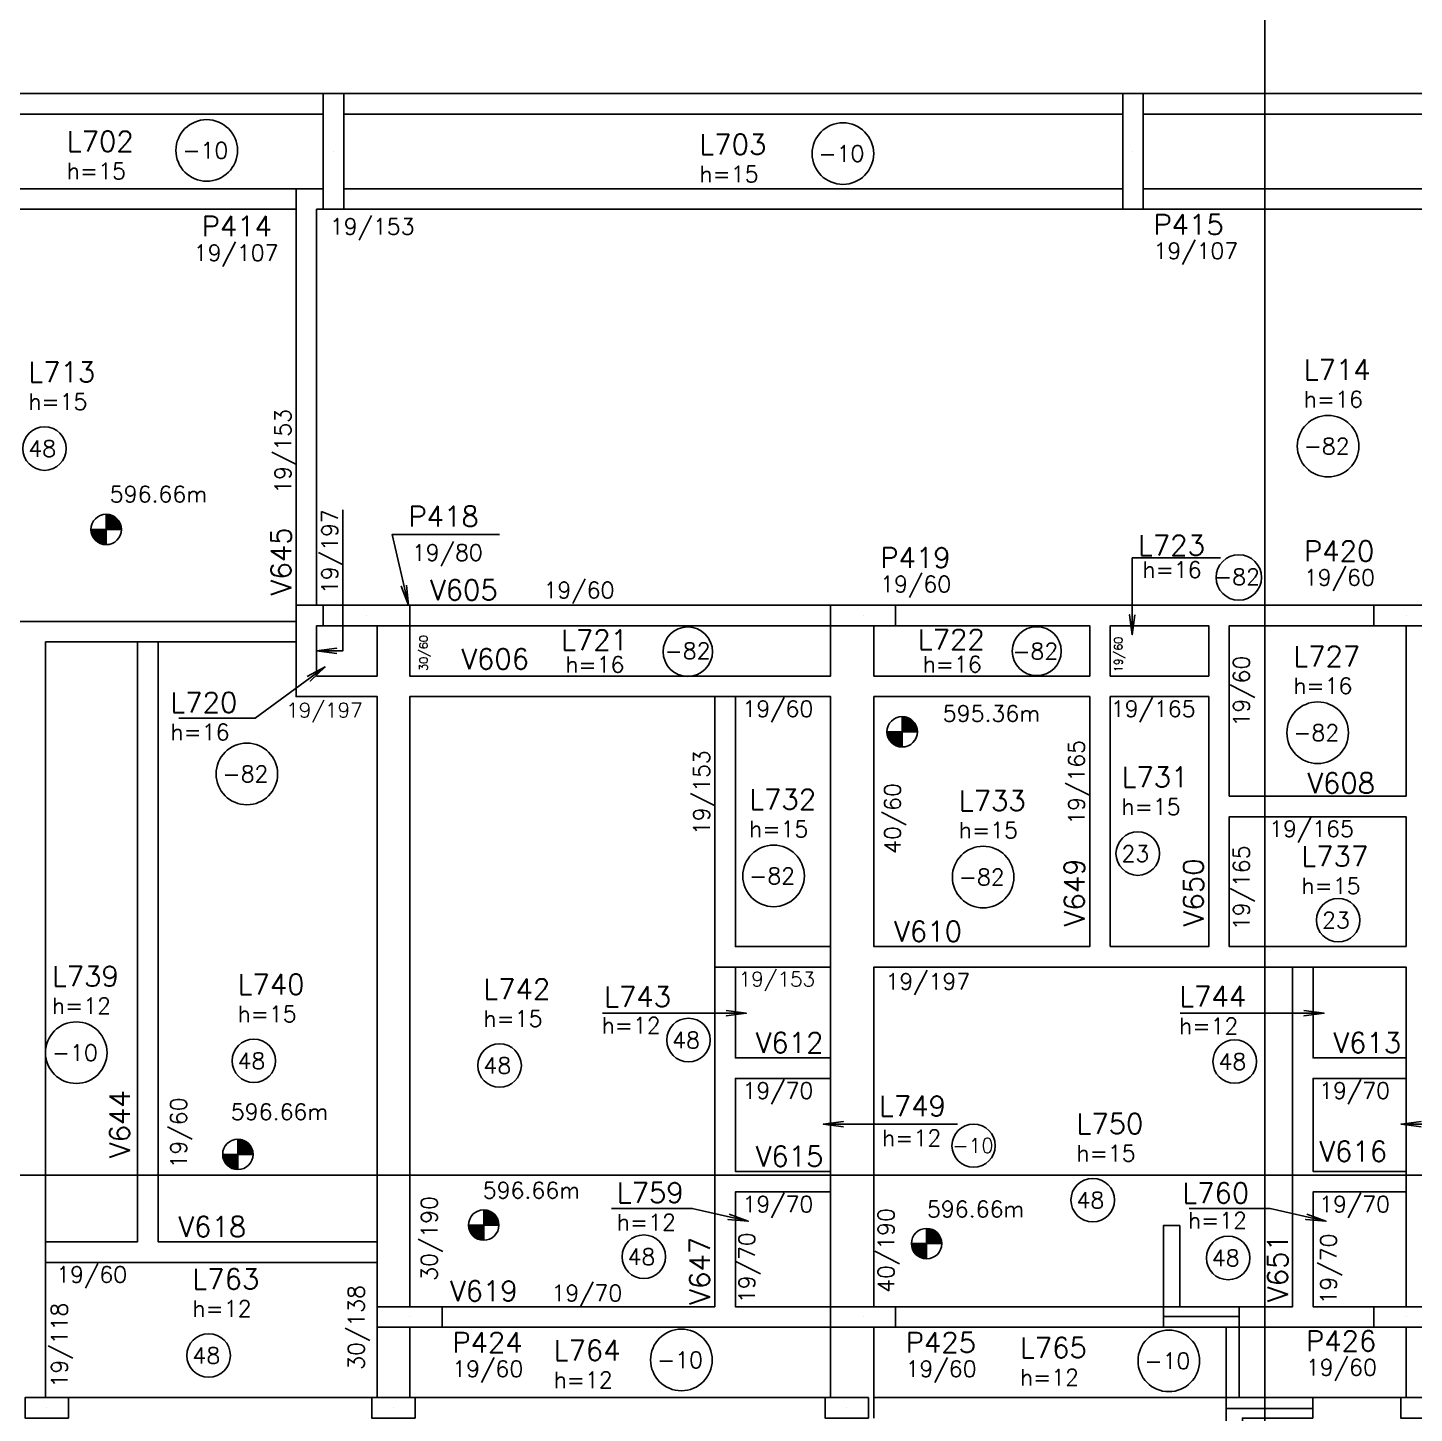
# Model space of a CAD drawing. Extents: x -9640 to 3028, y -691 to 5617.
# Drawn here: x -5343 to -4061, y 3107 to 4387 of the extents above; entities that cross this region are included whole.
import ezdxf

# ---------------------------------------------------------------- set-up
doc = ezdxf.new("R2010")
doc.units = 0
doc.header["$LTSCALE"] = 100
doc.header["$MEASUREMENT"] = 0
doc.linetypes.add('ESTILO_TQS_0001', pattern=[0.85, 0.7, -0.15])
doc.layers.get('0').update_dxf_attribs({"color": 245, "linetype": 'CONTINUOUS'})
for name, color, linetype in [('01', 7, 'CONTINUOUS'), ('10', 7, 'CONTINUOUS'), ('11', 7, 'CONTINUOUS'), ('12', 7, 'CONTINUOUS'), ('13', 7, 'CONTINUOUS'), ('18', 4, 'CONTINUOUS'), ('2', 5, 'CONTINUOUS'), ('201', 7, 'ESTILO_TQS_0001'), ('221', 102, 'CONTINUOUS'), ('240', 43, 'CONTINUOUS'), ('241', 4, 'CONTINUOUS'), ('242', 7, 'CONTINUOUS'), ('244', 6, 'CONTINUOUS'), ('246', 3, 'CONTINUOUS'), ('30', 7, 'CONTINUOUS'), ('4', 3, 'CONTINUOUS'), ('8', 7, 'CONTINUOUS'), ('9', 3, 'CONTINUOUS')]:
    doc.layers.add(name, color=color, linetype=linetype)
doc.styles.get("Standard").update_dxf_attribs({"font": 'ROMANS.SHX'})

msp = doc.modelspace()

# ---------------------------------------------------------------- linework, layer by layer
for p, q in [((-5270.125949, 3937.704648), (-5270.125949, 3909.579648)), ((-5270.125949, 3909.579648), (-5270.125949, 3937.704648)), ((-5270.125949, 3937.021382), (-5265.795683, 3937.021382)), ((-5270.125949, 3936.129426), (-5263.658928, 3936.129426)), ((-5270.125949, 3935.237471), (-5262.169659, 3935.237471)), ((-5270.125949, 3934.345503), (-5261.00499, 3934.345503)), ((-5284.188449, 3923.642148), (-5256.063449, 3923.642148)), ((-5270.126003, 3922.750246), (-5284.15405, 3922.750246)), ((-5270.126003, 3921.858291), (-5284.074884, 3921.858291)), ((-5270.125949, 3933.453614), (-5260.051733, 3933.453614)), ((-5270.125949, 3932.561659), (-5259.254097, 3932.561659)), ((-5270.125949, 3931.669691), (-5258.579844, 3931.669691)), ((-5270.125949, 3930.777735), (-5258.008319, 3930.777735)), ((-5270.125949, 3929.88578), (-5257.525521, 3929.88578)), ((-5270.125949, 3928.993825), (-5257.12158, 3928.993825)), ((-5270.125949, 3928.10187), (-5256.789362, 3928.10187)), ((-5270.125949, 3927.209968), (-5256.523555, 3927.209968)), ((-5270.125949, 3926.318013), (-5256.320405, 3926.318013)), ((-5270.125949, 3925.426058), (-5256.177067, 3925.426058)), ((-5270.125949, 3924.534103), (-5256.093467, 3924.534103)), ((-5270.126003, 3920.966336), (-5283.931601, 3920.966336)), ((-5270.126003, 3920.07438), (-5283.728396, 3920.07438)), ((-5270.126003, 3919.182479), (-5283.46259, 3919.182479)), ((-5270.126003, 3918.29047), (-5283.130371, 3918.29047)), ((-5270.126003, 3917.398568), (-5282.72643, 3917.398568)), ((-5270.126003, 3916.506613), (-5282.243633, 3916.506613)), ((-5270.126003, 3915.614658), (-5281.672108, 3915.614658)), ((-5270.126003, 3914.722703), (-5280.9978, 3914.722703)), ((-5270.126003, 3913.830801), (-5280.200219, 3913.830801)), ((-5270.126003, 3912.938779), (-5279.246962, 3912.938779)), ((-5270.126003, 3912.046878), (-5278.082293, 3912.046878)), ((-5270.126003, 3911.154922), (-5276.593023, 3911.154922)), ((-5270.126003, 3910.262967), (-5274.456214, 3910.262967)), ((-4534.420925, 3750.654337), (-4534.420925, 3722.529337)), ((-4534.420925, 3722.529337), (-4534.420925, 3750.654337)), ((-4534.420925, 3749.971071), (-4530.09066, 3749.971071)), ((-4534.420925, 3749.079116), (-4527.953905, 3749.079116)), ((-4534.420925, 3748.187161), (-4526.464635, 3748.187161)), ((-4534.420925, 3747.295192), (-4525.299966, 3747.295192)), ((-4534.420925, 3746.403304), (-4524.346709, 3746.403304)), ((-4534.420925, 3745.511349), (-4523.549074, 3745.511349)), ((-4534.420925, 3744.61938), (-4522.87482, 3744.61938)), ((-4534.420925, 3743.727425), (-4522.303295, 3743.727425)), ((-4534.420925, 3742.83547), (-4521.820497, 3742.83547)), ((-4548.483425, 3736.591837), (-4520.358425, 3736.591837)), ((-4534.420979, 3735.699936), (-4548.449026, 3735.699936)), ((-4534.420979, 3734.80798), (-4548.369861, 3734.80798)), ((-4534.420979, 3733.916025), (-4548.226577, 3733.916025)), ((-4534.420979, 3733.02407), (-4548.023373, 3733.02407)), ((-4534.420979, 3732.132168), (-4547.757566, 3732.132168)), ((-4534.420979, 3731.24016), (-4547.425347, 3731.24016)), ((-4534.420979, 3730.348258), (-4547.021407, 3730.348258)), ((-4534.420979, 3729.456303), (-4546.538609, 3729.456303)), ((-4534.420925, 3741.943515), (-4521.416557, 3741.943515)), ((-4534.420925, 3741.051559), (-4521.084338, 3741.051559)), ((-4534.420925, 3740.159658), (-4520.818531, 3740.159658)), ((-4534.420925, 3739.267703), (-4520.615381, 3739.267703)), ((-4534.420925, 3738.375748), (-4520.472044, 3738.375748)), ((-4534.420925, 3737.483792), (-4520.388443, 3737.483792)), ((-4534.420979, 3728.564348), (-4545.967084, 3728.564348)), ((-4534.420979, 3727.672392), (-4545.292777, 3727.672392)), ((-4534.420979, 3726.780491), (-4544.495195, 3726.780491)), ((-4534.420979, 3725.888469), (-4543.541938, 3725.888469)), ((-4534.420979, 3724.996567), (-4542.377269, 3724.996567)), ((-4534.420979, 3724.104612), (-4540.887999, 3724.104612)), ((-4534.420979, 3723.212657), (-4538.751191, 3723.212657)), ((-5148.409138, 3359.992781), (-5148.409138, 3331.867781)), ((-5148.409138, 3331.867781), (-5148.409138, 3359.992781)), ((-5148.409138, 3359.309515), (-5144.078872, 3359.309515)), ((-5148.409138, 3358.417559), (-5141.942117, 3358.417559)), ((-5162.471638, 3345.930281), (-5134.346638, 3345.930281)), ((-5148.409191, 3345.038379), (-5162.437239, 3345.038379)), ((-5148.409138, 3357.525604), (-5140.452848, 3357.525604)), ((-5148.409138, 3356.633636), (-5139.288179, 3356.633636)), ((-5148.409138, 3355.741747), (-5138.334922, 3355.741747)), ((-5148.409138, 3354.849792), (-5137.537286, 3354.849792)), ((-5148.409138, 3353.957824), (-5136.863033, 3353.957824)), ((-5148.409138, 3353.065868), (-5136.291508, 3353.065868)), ((-5148.409138, 3352.173913), (-5135.80871, 3352.173913)), ((-5148.409138, 3351.281958), (-5135.404769, 3351.281958)), ((-5148.409138, 3350.390003), (-5135.072551, 3350.390003)), ((-5148.409138, 3349.498101), (-5134.806744, 3349.498101)), ((-5148.409138, 3348.606146), (-5134.603593, 3348.606146)), ((-5148.409138, 3347.714191), (-5134.460256, 3347.714191)), ((-5148.409138, 3346.822236), (-5134.376656, 3346.822236)), ((-5148.409191, 3344.146424), (-5162.358073, 3344.146424)), ((-5148.409191, 3343.254469), (-5162.214789, 3343.254469)), ((-5148.409191, 3342.362513), (-5162.011585, 3342.362513)), ((-5148.409191, 3341.470612), (-5161.745778, 3341.470612)), ((-5148.409191, 3340.578603), (-5161.41356, 3340.578603)), ((-5148.409191, 3339.686701), (-5161.009619, 3339.686701)), ((-5148.409191, 3338.794746), (-5160.526822, 3338.794746)), ((-5148.409191, 3337.902791), (-5159.955297, 3337.902791)), ((-5148.409191, 3337.010836), (-5159.280989, 3337.010836)), ((-5148.409191, 3336.118934), (-5158.483408, 3336.118934)), ((-5148.409191, 3335.226912), (-5157.53015, 3335.226912)), ((-5148.409191, 3334.33501), (-5156.365482, 3334.33501)), ((-5148.409191, 3333.443055), (-5154.876212, 3333.443055)), ((-5148.409191, 3332.5511), (-5152.739403, 3332.5511)), ((-4921.233665, 3294.630881), (-4921.233665, 3266.505881)), ((-4921.233665, 3266.505881), (-4921.233665, 3294.630881)), ((-4921.233665, 3293.947615), (-4916.9034, 3293.947615)), ((-4921.233665, 3293.05566), (-4914.766645, 3293.05566)), ((-4921.233665, 3292.163704), (-4913.277375, 3292.163704)), ((-4921.233665, 3291.271736), (-4912.112706, 3291.271736)), ((-4921.233665, 3290.379848), (-4911.159449, 3290.379848)), ((-4921.233665, 3289.487892), (-4910.361814, 3289.487892)), ((-4921.233665, 3288.595924), (-4909.68756, 3288.595924)), ((-4921.233665, 3287.703969), (-4909.116035, 3287.703969)), ((-4921.233665, 3286.812013), (-4908.633237, 3286.812013)), ((-4921.233665, 3285.920058), (-4908.229297, 3285.920058)), ((-4921.233665, 3285.028103), (-4907.897078, 3285.028103)), ((-4921.233665, 3284.136202), (-4907.631271, 3284.136202)), ((-4921.233665, 3283.244246), (-4907.428121, 3283.244246)), ((-4921.233665, 3282.352291), (-4907.284783, 3282.352291)), ((-4921.233665, 3281.460336), (-4907.201183, 3281.460336)), ((-4935.296165, 3280.568381), (-4907.171165, 3280.568381)), ((-4921.233719, 3279.676479), (-4935.261766, 3279.676479)), ((-4921.233719, 3278.784524), (-4935.1826, 3278.784524)), ((-4921.233719, 3277.892569), (-4935.039317, 3277.892569)), ((-4921.233719, 3277.000614), (-4934.836113, 3277.000614)), ((-4921.233719, 3276.108712), (-4934.570306, 3276.108712)), ((-4921.233719, 3275.216703), (-4934.238087, 3275.216703)), ((-4921.233719, 3274.324802), (-4933.834147, 3274.324802)), ((-4921.233719, 3273.432846), (-4933.351349, 3273.432846)), ((-4921.233719, 3272.540891), (-4932.779824, 3272.540891)), ((-4921.233719, 3271.648936), (-4932.105517, 3271.648936)), ((-4921.233719, 3270.757035), (-4931.307935, 3270.757035)), ((-4921.233719, 3269.865012), (-4930.354678, 3269.865012)), ((-4921.233719, 3268.973111), (-4929.190009, 3268.973111)), ((-4921.233719, 3268.081156), (-4927.700739, 3268.081156)), ((-4511.852966, 3277.502158), (-4511.852966, 3249.377158)), ((-4511.852966, 3249.377158), (-4511.852966, 3277.502158)), ((-4511.852966, 3276.818892), (-4507.522701, 3276.818892)), ((-4511.852966, 3275.926936), (-4505.385946, 3275.926936)), ((-4511.852966, 3275.034981), (-4503.896676, 3275.034981)), ((-4511.852966, 3274.143013), (-4502.732007, 3274.143013)), ((-4511.852966, 3273.251124), (-4501.77875, 3273.251124)), ((-4511.852966, 3272.359169), (-4500.981115, 3272.359169)), ((-4511.852966, 3271.467201), (-4500.306861, 3271.467201)), ((-4511.852966, 3270.575245), (-4499.735336, 3270.575245)), ((-4511.852966, 3269.68329), (-4499.252538, 3269.68329)), ((-4511.852966, 3268.791335), (-4498.848597, 3268.791335)), ((-4921.233719, 3267.1892), (-4925.563931, 3267.1892)), ((-4525.915466, 3263.439658), (-4497.790466, 3263.439658)), ((-4511.85302, 3262.547756), (-4525.881067, 3262.547756)), ((-4511.85302, 3261.655801), (-4525.801901, 3261.655801)), ((-4511.85302, 3260.763846), (-4525.658618, 3260.763846)), ((-4511.85302, 3259.87189), (-4525.455414, 3259.87189)), ((-4511.85302, 3258.979989), (-4525.189607, 3258.979989)), ((-4511.85302, 3258.08798), (-4524.857388, 3258.08798)), ((-4511.85302, 3257.196078), (-4524.453448, 3257.196078)), ((-4511.85302, 3256.304123), (-4523.97065, 3256.304123)), ((-4511.85302, 3255.412168), (-4523.399125, 3255.412168)), ((-4511.852966, 3267.89938), (-4498.516379, 3267.89938)), ((-4511.852966, 3267.007478), (-4498.250572, 3267.007478)), ((-4511.852966, 3266.115523), (-4498.047422, 3266.115523)), ((-4511.852966, 3265.223568), (-4497.904084, 3265.223568)), ((-4511.852966, 3264.331613), (-4497.820484, 3264.331613)), ((-4511.85302, 3254.520213), (-4522.724817, 3254.520213)), ((-4511.85302, 3253.628311), (-4521.927236, 3253.628311)), ((-4511.85302, 3252.736289), (-4520.973979, 3252.736289)), ((-4511.85302, 3251.844387), (-4519.80931, 3251.844387)), ((-4511.85302, 3250.952432), (-4518.32004, 3250.952432)), ((-4511.85302, 3250.060477), (-4516.183232, 3250.060477))]:
    msp.add_line(p, q)
for centre in [(-5270.125949, 3923.642148), (-4534.420925, 3736.591837), (-5148.409138, 3345.930281), (-4921.233665, 3280.568381), (-4511.852966, 3263.439658)]:
    msp.add_circle(centre, 14.0625)
at = {"layer": '01'}
for points in [[(-5069.626, 4326.596), (-5515.126, 4326.596)], [(-4330.626, 4326.596), (-5050.626, 4326.596)], [(-3591.626, 4326.596), (-4311.626, 4326.596)], [(-5505.626, 4307.596), (-5069.626, 4307.596)], [(-5050.626, 4307.596), (-4330.626, 4307.596)], [(-4311.626, 4307.596), (-3591.626, 4307.596)], [(-5085.126, 4238.596), (-5505.626, 4238.596)], [(-5094.626, 4238.596), (-5094.626, 4219.596)], [(-5069.626, 4238.596), (-5085.126, 4238.596)], [(-4330.626, 4238.596), (-5050.626, 4238.596)], [(-3591.626, 4238.596), (-4311.626, 4238.596)], [(-5505.626, 4219.596), (-5094.626, 4219.596)], [(-5094.626, 4219.596), (-5094.626, 3844.096)], [(-5094.626, 3853.596), (-5075.626, 3853.596)], [(-5069.626, 3853.596), (-5075.626, 3853.596)], [(-4600.626021, 3853.596), (-4989.626, 3853.596)], [(-4351.626021, 3853.596), (-4540.626021, 3853.596)], [(-4241.626021, 3853.596), (-4351.626021, 3853.596)], [(-4098.626021, 3853.596), (-4241.626021, 3853.596)], [(-5335.626, 3838.596), (-5505.626, 3838.596)], [(-5231.626, 3838.596), (-5335.626, 3838.596)], [(-5094.626, 3838.596), (-5231.626, 3838.596)], [(-5094.626, 3844.096), (-5094.626, 3838.596)], [(-5094.626, 3819.596), (-5094.626, 3838.596)], [(-5075.626, 3829.096), (-5075.626, 3834.596)], [(-5075.626, 3834.596), (-5069.626, 3834.596)], [(-5019.626021, 3834.596), (-5019.626021, 3788.096)], [(-4989.626021, 3788.096), (-4989.626021, 3834.596)], [(-4989.626, 3834.596), (-4600.626021, 3834.596)], [(-4600.626021, 3834.596), (-4600.626021, 3788.096)], [(-4560.626021, 3788.096), (-4560.626021, 3834.596)], [(-4540.626021, 3834.596), (-4361.126021, 3834.596)], [(-4361.126021, 3834.596), (-4361.126021, 3788.096)], [(-4342.126021, 3834.596), (-4251.126021, 3834.596)], [(-4342.126021, 3788.096), (-4342.126021, 3834.596)], [(-4251.126021, 3834.596), (-4251.126021, 3788.096)], [(-4232.126021, 3778.596), (-4232.126021, 3834.596)], [(-4232.126021, 3834.596), (-4098.626021, 3834.596)], [(-4068.626021, 3834.596), (-4068.626021, 3677.096)], [(-5326.126, 3819.596), (-5241.126, 3819.596)], [(-5326.126, 3265.096), (-5326.126, 3819.596)], [(-5222.126, 3819.596), (-5241.126, 3819.596)], [(-5222.126, 3819.596), (-5094.626, 3819.596)], [(-5222.126, 3265.096), (-5222.126, 3819.596)], [(-5094.626, 3819.596), (-5094.626, 3769.096)], [(-5075.626, 3788.096), (-5075.626, 3829.096)], [(-5019.626021, 3788.096), (-5075.626, 3788.096)], [(-4698.126021, 3788.096), (-4989.626021, 3788.096)], [(-4600.626021, 3788.096), (-4698.126021, 3788.096)], [(-4361.126021, 3788.096), (-4560.626021, 3788.096)], [(-4251.126021, 3788.096), (-4342.126021, 3788.096)], [(-5094.626, 3769.096), (-5019.626021, 3769.096)], [(-5019.626021, 3769.096), (-5019.626021, 3265.096)], [(-4989.626021, 3255.596), (-4989.626021, 3769.096)], [(-4989.626021, 3769.096), (-4707.626021, 3769.096)], [(-4707.626021, 3769.096), (-4707.626021, 3528.596)], [(-4688.626021, 3769.096), (-4707.626021, 3769.096)], [(-4688.626021, 3769.096), (-4600.626021, 3769.096)], [(-4688.626021, 3538.096), (-4688.626021, 3769.096)], [(-4600.626021, 3769.096), (-4600.626021, 3538.096)], [(-4560.626021, 3538.096), (-4560.626021, 3769.096)], [(-4560.626021, 3769.096), (-4361.126021, 3769.096)], [(-4361.126021, 3769.096), (-4361.126021, 3538.096)], [(-4342.126021, 3769.096), (-4251.126021, 3769.096)], [(-4342.126021, 3538.096), (-4342.126021, 3769.096)], [(-4251.126021, 3769.096), (-4251.126021, 3667.596)], [(-4232.126021, 3677.096), (-4232.126021, 3778.596)], [(-4251.126021, 3667.596), (-4251.126021, 3538.096)], [(-4068.626021, 3677.096), (-4232.126021, 3677.096)], [(-4232.126021, 3538.096), (-4232.126021, 3658.096)], [(-4232.126021, 3658.096), (-4068.626021, 3658.096)], [(-4068.626021, 3658.096), (-4068.626021, 3538.096)], [(-4600.626021, 3538.096), (-4688.626021, 3538.096)], [(-4600.626021, 3519.096), (-4600.626021, 3538.096)], [(-4361.126021, 3538.096), (-4560.626021, 3538.096)], [(-4251.126021, 3538.096), (-4342.126021, 3538.096)], [(-4164.126021, 3538.096), (-4232.126021, 3538.096)], [(-4068.626021, 3538.096), (-4164.126021, 3538.096)], [(-4707.626021, 3528.596), (-4707.626021, 3425.656104)], [(-4707.626021, 3519.096), (-4688.626021, 3519.096)], [(-4688.626021, 3519.096), (-4600.626021, 3519.096)], [(-4688.626021, 3435.156104), (-4688.626021, 3519.096)], [(-4600.626021, 3519.096), (-4600.626021, 3435.156104)], [(-4560.626021, 3425.656104), (-4560.626021, 3519.096)], [(-4560.626021, 3519.096), (-4351.626021, 3519.096)], [(-4351.626021, 3519.096), (-4241.626021, 3519.096)], [(-4241.626021, 3519.096), (-4173.626021, 3519.096)], [(-4173.626021, 3519.096), (-4173.626021, 3425.656104)], [(-4154.626021, 3519.096), (-4173.626021, 3519.096)], [(-4154.626021, 3519.096), (-4068.626021, 3519.096)], [(-4154.626021, 3435.156104), (-4154.626021, 3519.096)], [(-4068.626021, 3519.096), (-4068.626021, 3435.156104)], [(-4600.626021, 3435.156104), (-4688.626021, 3435.156104)], [(-4600.626021, 3416.156104), (-4600.626021, 3435.156104)], [(-4068.626021, 3435.156104), (-4154.626021, 3435.156104)], [(-4068.626021, 3416.156104), (-4068.626021, 3435.156104)], [(-4707.626021, 3425.656104), (-4707.626021, 3320.656104)], [(-4560.626021, 3320.656104), (-4560.626021, 3425.656104)], [(-4173.626021, 3425.656104), (-4173.626021, 3320.656104)], [(-4600.626021, 3416.156104), (-4600.626021, 3330.156104)], [(-4068.626021, 3416.156104), (-4068.626021, 3330.156104)], [(-4707.626021, 3320.656104), (-4707.626021, 3205.096)], [(-4600.626021, 3311.156104), (-4600.626021, 3330.156104)], [(-4560.626021, 3205.096), (-4560.626021, 3320.656104)], [(-4173.626021, 3320.656104), (-4173.626021, 3205.096)], [(-4068.626021, 3311.156104), (-4068.626021, 3330.156104)], [(-4688.626021, 3205.096), (-4688.626021, 3311.156104)], [(-4688.626021, 3311.156104), (-4600.626021, 3311.156104)], [(-4600.626021, 3311.156104), (-4600.626021, 3205.096)], [(-4154.626021, 3205.096), (-4154.626021, 3311.156104)], [(-4154.626021, 3311.156104), (-4068.626021, 3311.156104)], [(-4068.626021, 3311.156104), (-4068.626021, 3205.096)], [(-5326.126, 3246.096), (-5326.126, 3265.096)], [(-5019.626021, 3265.096), (-5222.126, 3265.096)], [(-5019.626021, 3246.096), (-5019.626021, 3265.096)], [(-4989.626021, 3205.096), (-4989.626021, 3255.596)], [(-5326.126, 3246.096), (-5231.626, 3246.096)], [(-5326.126, 3121.096), (-5326.126, 3246.096)], [(-5231.626, 3246.096), (-5019.626021, 3246.096)], [(-5019.626021, 3246.096), (-5019.626021, 3205.096)], [(-4707.626021, 3205.096), (-4959.626021, 3205.096)], [(-4600.626021, 3205.096), (-4688.626021, 3205.096)], [(-4173.626021, 3205.096), (-4540.626021, 3205.096)], [(-4098.626021, 3205.096), (-4154.626021, 3205.096)], [(-5019.626021, 3186.096), (-5019.626021, 3121.096)], [(-4989.626021, 3121.096), (-4989.626021, 3186.096)], [(-4600.626021, 3186.096), (-4600.626021, 3121.096)], [(-4560.626021, 3121.096), (-4560.626021, 3186.096)], [(-4068.626021, 3186.096), (-4068.626021, 3121.096)], [(-5024.626021, 3121.096), (-5305.126, 3121.096)], [(-4605.626021, 3121.096), (-4984.626021, 3121.096)], [(-4560.626021, 3121.096), (-4560.626021, 3102.096)], [(-4073.626021, 3121.096), (-4560.626021, 3121.096)]]:
    msp.add_lwpolyline(points, dxfattribs=at)
at = {"layer": '13'}
for centre, radius in [((-5177.234467, 4274.024076), 28.460499), ((-4589.240198, 4271.098821), 28.460499), ((-4140.760095, 4000.633381), 28.460499), ((-5327.133883, 3998.400272), 20.124612), ((-4223.337367, 3879.275133), 21.009544), ((-4732.574187, 3810.652549), 22.853339), ((-4410.086724, 3811.103746), 22.617652), ((-4150.423156, 3735.735127), 28.460499), ((-5140.125357, 3697.621618), 28.460499), ((-4316.703789, 3624.005918), 20.124612), ((-4653.325578, 3603.366366), 28.460499), ((-4459.58695, 3602.298599), 28.460499), ((-4131.426142, 3562.397639), 20.124612), ((-5297.832705, 3439.941542), 28.460499), ((-4731.957441, 3451.633664), 20.124612), ((-5133.696737, 3432.400618), 20.124612), ((-4906.532165, 3428.08247), 20.124612), ((-4227.084095, 3431.737162), 20.124612), ((-4468.415509, 3353.98317), 20), ((-4358.321683, 3303.642376), 20.124612), ((-4773.231036, 3251.332009), 20.124612), ((-4233.158304, 3250.182278), 20.124612), ((-5175.46027, 3160.011692), 20.124612), ((-4738.504206, 3155.905633), 28.460499), ((-4287.976865, 3155.061153), 28.460499)]:
    msp.add_circle(centre, radius, dxfattribs=at)
at = {"layer": '18'}
for p, q in [((-4199.123325, 5249.096126), (-4199.123325, -203.896211)), ((-164.156192, 3326.596), (-9253.123768, 3326.596)), ((-4292.949884, 3280.096), (-4292.949884, 3186.096)), ((-4277.949884, 3205.096), (-4277.949884, 3280.096)), ((-4222.949884, 3205.096), (-4277.949884, 3205.096)), ((-4222.949884, 3121.096), (-4222.949884, 3205.096)), ((-4292.949884, 3196.096), (-4292.949884, 3186.096)), ((-4222.949884, 3121.096), (-4222.949884, 3196.096)), ((-4292.949884, 3186.096), (-4234.949884, 3186.096)), ((-4292.949884, 3186.096), (-4234.949884, 3186.096)), ((-4234.949884, 3186.096), (-4234.949884, 3102.096)), ((-4234.949884, 3186.096), (-4234.949884, 3111.096)), ((-4154.949884, 3121.096), (-4222.949884, 3121.096)), ((-4154.949884, 3121.096), (-4222.949884, 3121.096)), ((-4154.949884, 3102.096), (-4154.949884, 3121.096)), ((-4154.949884, 3111.096), (-4154.949884, 3121.096))]:
    msp.add_line(p, q, dxfattribs=at)
at = {"layer": '2'}
for points in [[(-5305.126, 3102.096), (-5305.126, 3121.096), (-5345.126, 3121.096), (-5345.126, 3102.096), (-5305.126, 3102.096)], [(-4984.626021, 3102.096), (-4984.626021, 3121.096), (-5024.626021, 3121.096), (-5024.626021, 3102.096), (-4984.626021, 3102.096)], [(-4565.626021, 3102.096), (-4565.626021, 3121.096), (-4605.626021, 3121.096), (-4605.626021, 3102.096), (-4565.626021, 3102.096)], [(-4033.626021, 3102.096), (-4033.626021, 3121.096), (-4073.626021, 3121.096), (-4073.626021, 3102.096), (-4033.626021, 3102.096)]]:
    msp.add_lwpolyline(points, dxfattribs=at)
at = {"layer": '201', "linetype": 'ESTILO_TQS_0001'}
for points in [[(-5075.626, 3853.596), (-5075.626, 4219.596)], [(-5075.626, 4219.596), (-5069.626, 4219.596)], [(-5050.626, 4219.596), (-4330.626, 4219.596)], [(-4311.626, 4219.596), (-3591.626, 4219.596)], [(-5241.126, 3819.596), (-5241.126, 3265.096)], [(-4688.626021, 3330.156104), (-4688.626021, 3416.156104)], [(-4688.626021, 3416.156104), (-4600.626021, 3416.156104)], [(-4154.626021, 3330.156104), (-4154.626021, 3416.156104)], [(-4154.626021, 3416.156104), (-4068.626021, 3416.156104)], [(-4600.626021, 3330.156104), (-4688.626021, 3330.156104)], [(-4068.626021, 3330.156104), (-4154.626021, 3330.156104)], [(-5241.126, 3265.096), (-5326.126, 3265.096)], [(-4959.626021, 3186.096), (-4698.126021, 3186.096)], [(-4698.126021, 3186.096), (-4600.626021, 3186.096)], [(-4540.626021, 3186.096), (-4164.126021, 3186.096)], [(-4164.126021, 3186.096), (-4098.626021, 3186.096)]]:
    msp.add_lwpolyline(points, dxfattribs=at)
at = {"layer": '221', "color": 11, "linetype": 'Continuous'}
for points in [[(-5051.469345, 3941.664514), (-5051.469345, 3811.321043), (-5075.626, 3811.321043), (-5057.036409, 3813.768409), (-5075.626, 3811.321043), (-5057.036409, 3808.873677)], [(-4240.123966, 3897.370121), (-4321.805329, 3897.370121), (-4321.805329, 3826.2453), (-4324.252695, 3844.834891), (-4321.805329, 3826.2453), (-4319.357963, 3844.834891)], [(-5203.154352, 3749.18264), (-5132.543848, 3749.18264), (-5067.829145, 3796.590837), (-5081.379019, 3783.630767), (-5067.829145, 3796.590837), (-5084.271631, 3787.579336)], [(-4811.434764, 3476.400859), (-4678.490012, 3476.400859), (-4697.079603, 3473.953493), (-4678.490012, 3476.400859), (-4697.079603, 3478.848225)], [(-4277.434764, 3476.400859), (-4144.490012, 3476.400859), (-4163.079603, 3473.953493), (-4144.490012, 3476.400859), (-4163.079603, 3478.848225)], [(-4483.261497, 3373.974478), (-4607.368067, 3373.974478), (-4588.778476, 3376.421844), (-4607.368067, 3373.974478), (-4588.778476, 3371.527112)], [(-3949.261497, 3373.974478), (-4073.368067, 3373.974478), (-4054.778476, 3376.421844), (-4073.368067, 3373.974478), (-4054.778476, 3371.527112)], [(-4803.215605, 3295.941477), (-4728.457717, 3295.941477), (-4676.780817, 3284.094599), (-4695.447237, 3285.863004), (-4676.780817, 3284.094599), (-4694.353498, 3290.633972)], [(-4269.215605, 3295.941477), (-4194.457717, 3295.941477), (-4142.780817, 3284.094599), (-4161.447237, 3285.863004), (-4142.780817, 3284.094599), (-4160.353498, 3290.633972)]]:
    msp.add_lwpolyline(points, dxfattribs=at)
at = {"layer": '221'}
msp.add_lwpolyline([(-4906.714522, 3918.859961), (-5005.836733, 3918.859961), (-4990.836733, 3853.596), (-4997.385902, 3871.165032), (-4990.836733, 3853.596), (-4992.615544, 3872.261431)], dxfattribs=at)
at = {"layer": '240'}
for points in [[(-5075.626, 4219.596), (-5075.626, 3853.596), (-5069.626, 3853.596), (-4989.626, 3853.596), (-4600.626021, 3853.596), (-4540.626021, 3853.596), (-4351.626021, 3853.596), (-4241.626021, 3853.596), (-4098.626021, 3853.596), (-4038.626021, 3853.596)], [(-3591.626, 4219.596), (-4311.626, 4219.596), (-4330.626, 4219.596), (-5050.626, 4219.596), (-5069.626, 4219.596), (-5075.626, 4219.596)], [(-5019.626021, 3788.096), (-5019.626021, 3834.596), (-5069.626, 3834.596), (-5075.626, 3834.596), (-5075.626, 3829.096), (-5075.626, 3788.096), (-5019.626021, 3788.096)], [(-4989.626021, 3834.596), (-4989.626021, 3788.096), (-4698.126021, 3788.096), (-4600.626021, 3788.096), (-4600.626021, 3834.596), (-4989.626021, 3834.596)], [(-4560.626021, 3834.596), (-4560.626021, 3788.096), (-4361.126021, 3788.096), (-4361.126021, 3834.596), (-4540.626021, 3834.596), (-4560.626021, 3834.596)], [(-4251.126021, 3788.096), (-4251.126021, 3834.596), (-4342.126021, 3834.596), (-4342.126021, 3788.096), (-4251.126021, 3788.096)], [(-4068.626021, 3677.096), (-4068.626021, 3834.596), (-4098.626021, 3834.596), (-4232.126021, 3834.596), (-4232.126021, 3778.596), (-4232.126021, 3677.096), (-4068.626021, 3677.096)], [(-4600.626021, 3538.096), (-4600.626021, 3769.096), (-4688.626021, 3769.096), (-4688.626021, 3538.096), (-4600.626021, 3538.096)], [(-4560.626021, 3769.096), (-4560.626021, 3538.096), (-4361.126021, 3538.096), (-4361.126021, 3769.096), (-4560.626021, 3769.096)]]:
    msp.add_lwpolyline(points, dxfattribs=at)
at = {"layer": '241'}
for points in [[(-4342.126021, 3538.096), (-4251.126021, 3538.096), (-4251.126021, 3667.596), (-4251.126021, 3769.096), (-4342.126021, 3769.096), (-4342.126021, 3538.096)], [(-4068.626021, 3538.096), (-4068.626021, 3658.096), (-4232.126021, 3658.096), (-4232.126021, 3538.096), (-4164.126021, 3538.096), (-4068.626021, 3538.096)]]:
    msp.add_lwpolyline(points, dxfattribs=at)
at = {"layer": '242'}
for p, q in [((-5060.126, 4273.096), (-5060.126, 4273.096)), ((-4321.126, 4273.096), (-4321.126, 4273.096)), ((-5029.626, 3844.096), (-5029.626, 3844.096)), ((-4570.626021, 3844.096), (-4570.626021, 3844.096)), ((-4068.626021, 3844.096), (-4068.626021, 3844.096)), ((-4989.626021, 3195.596), (-4989.626021, 3195.596)), ((-4570.626021, 3195.596), (-4570.626021, 3195.596)), ((-4068.626021, 3195.596), (-4068.626021, 3195.596)), ((-5325.126, 3111.596), (-5325.126, 3111.596)), ((-5004.626021, 3111.596), (-5004.626021, 3111.596)), ((-4585.626021, 3111.596), (-4585.626021, 3111.596))]:
    msp.add_line(p, q, dxfattribs=at)
at = {"layer": '244'}
for points in [[(-5505.626, 3838.596), (-5335.626, 3838.596), (-5231.626, 3838.596), (-5094.626, 3838.596), (-5094.626, 3844.096), (-5094.626, 3853.596), (-5094.626, 4219.596), (-5505.626, 4219.596), (-5505.626, 3838.596)], [(-5019.626021, 3265.096), (-5019.626021, 3769.096), (-5094.626, 3769.096), (-5094.626, 3819.596), (-5222.126, 3819.596), (-5222.126, 3265.096), (-5019.626021, 3265.096)], [(-4989.626021, 3255.596), (-4989.626021, 3205.096), (-4959.626021, 3205.096), (-4707.626021, 3205.096), (-4707.626021, 3320.656104), (-4707.626021, 3425.656104), (-4707.626021, 3519.096), (-4707.626021, 3528.596), (-4707.626021, 3769.096), (-4989.626021, 3769.096), (-4989.626021, 3255.596)], [(-4600.626021, 3435.156104), (-4600.626021, 3519.096), (-4688.626021, 3519.096), (-4688.626021, 3435.156104), (-4600.626021, 3435.156104)], [(-4560.626021, 3320.656104), (-4560.626021, 3205.096), (-4540.626021, 3205.096), (-4173.626021, 3205.096), (-4173.626021, 3320.656104), (-4173.626021, 3425.656104), (-4173.626021, 3519.096), (-4241.626021, 3519.096), (-4351.626021, 3519.096), (-4560.626021, 3519.096), (-4560.626021, 3425.656104), (-4560.626021, 3320.656104)], [(-4068.626021, 3435.156104), (-4068.626021, 3519.096), (-4154.626021, 3519.096), (-4154.626021, 3435.156104), (-4068.626021, 3435.156104)], [(-4600.626021, 3205.096), (-4600.626021, 3311.156104), (-4688.626021, 3311.156104), (-4688.626021, 3205.096), (-4600.626021, 3205.096)], [(-4068.626021, 3205.096), (-4068.626021, 3311.156104), (-4154.626021, 3311.156104), (-4154.626021, 3205.096), (-4098.626021, 3205.096), (-4068.626021, 3205.096)], [(-5019.626021, 3121.096), (-5019.626021, 3186.096), (-5019.626021, 3205.096), (-5019.626021, 3246.096), (-5231.626, 3246.096), (-5326.126, 3246.096), (-5326.126, 3121.096), (-5305.126, 3121.096), (-5024.626021, 3121.096), (-5019.626021, 3121.096)]]:
    msp.add_lwpolyline(points, dxfattribs=at)
at = {"layer": '246'}
for points in [[(-5505.626, 4307.596), (-5505.626, 4238.596), (-5094.626, 4238.596), (-5085.126, 4238.596), (-5069.626, 4238.596), (-5069.626, 4307.596), (-5505.626, 4307.596)], [(-4330.626, 4307.596), (-5050.626, 4307.596), (-5050.626, 4238.596), (-4330.626, 4238.596), (-4330.626, 4307.596)], [(-3591.626, 4307.596), (-4311.626, 4307.596), (-4311.626, 4238.596), (-3591.626, 4238.596), (-3591.626, 4307.596)], [(-5241.126, 3819.596), (-5326.126, 3819.596), (-5326.126, 3265.096), (-5241.126, 3265.096), (-5241.126, 3819.596)], [(-4600.626021, 3330.156104), (-4600.626021, 3416.156104), (-4688.626021, 3416.156104), (-4688.626021, 3330.156104), (-4600.626021, 3330.156104)], [(-4068.626021, 3330.156104), (-4068.626021, 3416.156104), (-4154.626021, 3416.156104), (-4154.626021, 3330.156104), (-4068.626021, 3330.156104)], [(-4989.626021, 3186.096), (-4989.626021, 3121.096), (-4984.626021, 3121.096), (-4605.626021, 3121.096), (-4600.626021, 3121.096), (-4600.626021, 3186.096), (-4698.126021, 3186.096), (-4959.626021, 3186.096), (-4989.626021, 3186.096)], [(-4560.626021, 3186.096), (-4560.626021, 3121.096), (-4073.626021, 3121.096), (-4068.626021, 3121.096), (-4068.626021, 3186.096), (-4098.626021, 3186.096), (-4164.126021, 3186.096), (-4540.626021, 3186.096), (-4560.626021, 3186.096)]]:
    msp.add_lwpolyline(points, dxfattribs=at)
at = {"layer": '30'}
for points in [[(-4292.949884, 3186.096), (-4234.949884, 3186.096), (-4234.949884, 3111.096), (-4154.949884, 3111.096), (-4154.949884, 3121.096), (-4222.949884, 3121.096), (-4222.949884, 3205.096), (-4277.949884, 3205.096), (-4277.949884, 3280.096), (-4292.949884, 3280.096), (-4292.949884, 3186.096)], [(-4292.949884, 3186.096), (-4234.949884, 3186.096), (-4234.949884, 3102.096), (-4234.949884, 3027.096), (-4219.949884, 3027.096), (-4219.949884, 3102.096), (-4154.949884, 3102.096), (-4154.949884, 3121.096), (-4222.949884, 3121.096), (-4222.949884, 3196.096), (-4292.949884, 3196.096), (-4292.949884, 3186.096)]]:
    msp.add_lwpolyline(points, dxfattribs=at)
at = {"layer": '4'}
for points in [[(-5069.626, 4219.596), (-5050.626, 4219.596), (-5050.626, 4326.596), (-5069.626, 4326.596), (-5069.626, 4219.596)], [(-4330.626, 4219.596), (-4311.626, 4219.596), (-4311.626, 4326.596), (-4330.626, 4326.596), (-4330.626, 4219.596)], [(-4989.626, 3834.596), (-4989.626, 3853.596), (-5069.626, 3853.596), (-5069.626, 3834.596), (-4989.626, 3834.596)], [(-4540.626021, 3834.596), (-4540.626021, 3853.596), (-4600.626021, 3853.596), (-4600.626021, 3834.596), (-4540.626021, 3834.596)], [(-4038.626021, 3834.596), (-4038.626021, 3853.596), (-4098.626021, 3853.596), (-4098.626021, 3834.596), (-4038.626021, 3834.596)], [(-4959.626021, 3186.096), (-4959.626021, 3205.096), (-5019.626021, 3205.096), (-5019.626021, 3186.096), (-4959.626021, 3186.096)], [(-4540.626021, 3186.096), (-4540.626021, 3205.096), (-4600.626021, 3205.096), (-4600.626021, 3186.096), (-4540.626021, 3186.096)], [(-4038.626021, 3186.096), (-4038.626021, 3205.096), (-4098.626021, 3205.096), (-4098.626021, 3186.096), (-4038.626021, 3186.096)]]:
    msp.add_lwpolyline(points, dxfattribs=at)

# ---------------------------------------------------------------- texts
for s, p in [('596.66m', (-5266.823651, 3948.800701)), ('595.36m', (-4496.920927, 3745.966836)), ('596.66m', (-5154.911775, 3377.784887)), ('596.66m', (-4922.140315, 3305.200816)), ('596.66m', (-4511.509343, 3287.835319))]:
    msp.add_text(s, height=15).set_placement(p)
at = {"layer": '10', "linetype": 'Continuous'}
for s, p in [('L702', (-5306.562561, 4273.007178)), ('L703', (-4721.847189, 4270.171008)), ('L713', (-5342.133883, 4059.750272)), ('L714', (-4163.260095, 4061.983381)), ('L723', (-4316.474622, 3899.582343)), ('L721', (-4849.694229, 3812.02913)), ('L722', (-4520.006224, 3812.546204)), ('L727', (-4172.923156, 3797.085127)), ('L720', (-5210.800428, 3754.301241)), ('L731', (-4331.703789, 3685.355918)), ('L732', (-4675.825578, 3664.716366)), ('L733', (-4482.08695, 3663.648599)), ('L737', (-4165.462155, 3612.212773)), ('L739', (-5320.332705, 3501.291542)), ('L740', (-5148.696737, 3493.750618)), ('L742', (-4921.532165, 3489.43247)), ('L743', (-4809.926785, 3482.409883)), ('L744', (-4278.39694, 3482.588988)), ('L749', (-4555.823838, 3381.356455)), ('L750', (-4373.321683, 3364.992376)), ('L759', (-4798.221264, 3301.183009)), ('L760', (-4275.525237, 3300.855446)), ('L763', (-5190.46027, 3221.361692)), ('L764', (-4856.567667, 3155.459754)), ('L765', (-4425.608524, 3157.831323))]:
    msp.add_text(s, height=18.75, dxfattribs=at).set_placement(p)
at = {"layer": '11', "linetype": 'Continuous'}
for s, height, rotation, p in [('19/153', 15, 360, (-5063.465089, 4196.163813)), ('19/153', 15, 90, (-5099.3135, 3956.596)), ('19/197', 15, 90, (-5056.049776, 3863.882304)), ('19/60', 15, 360, (-4865.940164, 3860.068125)), ('30/60', 7.5, 90, (-4973.047139, 3793.024203)), ('19/60', 7.5, 90, (-4330.942036, 3791.609687)), ('19/60', 15, 90, (-4213.376021, 3741.394276)), ('19/60', 15, 360, (-4682.126021, 3750.346)), ('19/153', 15, 90, (-4712.313521, 3641.096)), ('19/165', 15, 90, (-4365.813521, 3650.596)), ('40/60', 15, 90, (-4535.843188, 3623.6214)), ('19/165', 15, 90, (-4213.376021, 3553.096)), ('19/197', 15, 360, (-4549.987434, 3498.27263)), ('19/70', 15, 360, (-4682.126021, 3397.406104)), ('19/60', 15, 90, (-5195.67763, 3332.962848)), ('19/70', 15, 360, (-4682.126021, 3292.406104)), ('30/190', 15, 90, (-4964.040423, 3229.062033)), ('40/190', 15, 90, (-4541.876021, 3217.876052)), ('19/70', 15, 90, (-4670.474125, 3208.364921)), ('19/70', 15, 90, (-4132.885502, 3207.168713)), ('30/138', 15, 90, (-5031.551019, 3146.767754)), ('19/70', 15, 360, (-4858.68505, 3210.265126)), ('19/118', 15, 90, (-5305.927958, 3130.39043))]:
    msp.add_text(s, height=height, rotation=rotation, dxfattribs=at).set_placement(p)
for s, height, p in [('19/165', 15, (-4341.626021, 3750.346)), ('19/197', 13.5, (-5103.753761, 3749.802328)), ('19/165', 15, (-4195.376021, 3639.346)), ('19/153', 13.5, (-4685.533509, 3501.222967)), ('19/70', 15, (-4149.126021, 3397.406104)), ('19/70', 15, (-4149.126021, 3292.406104)), ('19/60', 15, (-5316.376, 3227.346))]:
    msp.add_text(s, height=height, dxfattribs=at).set_placement(p)
at = {"layer": '12', "linetype": 'Continuous'}
for s, p in [('19/107', (-4302.251, 4173.6585)), ('19/107', (-5189.286101, 4171.806041)), ('19/80', (-4987.652428, 3894.705083)), ('19/60', (-4554.755257, 3865.656461)), ('19/60', (-4163.101792, 3871.746527)), ('19/60', (-4950.251021, 3140.1585)), ('19/60', (-4531.251021, 3140.1585)), ('19/60', (-4161.27947, 3141.548283))]:
    msp.add_text(s, height=15, dxfattribs=at).set_placement(p)
at = {"layer": '13', "linetype": 'Continuous'}
for s, height, p in [('-10', 15, (-5199.734467, 4266.524076)), ('-10', 15, (-4611.740198, 4263.598821)), ('h=15', 15, (-5306.562561, 4247.507178)), ('h=15', 15, (-4721.847189, 4244.671008)), ('h=16', 15, (-4163.260095, 4036.483381)), ('h=15', 15, (-5342.133883, 4034.250272)), ('48', 15, (-5342.133883, 3990.900272)), ('-82', 15, (-4163.260095, 3993.133381)), ('h=16', 15, (-4312.31893, 3878.93065)), ('-82', 15, (-4246.123228, 3872.346856)), ('h=16', 15, (-4845.779367, 3791.259588)), ('-82', 15, (-4753.999961, 3803.919854)), ('h=16', 15, (-4515.51258, 3791.539847)), ('-82', 15, (-4432.586724, 3803.603746)), ('h=16', 15, (-4172.923156, 3771.585127)), ('h=16', 15, (-5210.800428, 3728.801241)), ('-82', 15, (-4172.923156, 3728.235127)), ('-82', 15, (-5162.625357, 3690.121618)), ('h=15', 15, (-4331.703789, 3659.855918)), ('h=15', 15, (-4675.825578, 3639.216366)), ('h=15', 15, (-4482.08695, 3638.148599)), ('23', 15, (-4331.703789, 3616.505918)), ('-82', 15, (-4675.825578, 3595.866366)), ('-82', 15, (-4482.08695, 3594.798599)), ('h=15', 15, (-4165.462155, 3586.712773)), ('23', 15, (-4146.426142, 3554.897639)), ('h=12', 15, (-5320.332705, 3475.791542)), ('h=15', 15, (-5148.696737, 3468.250618)), ('h=15', 15, (-4921.532165, 3463.93247)), ('h=12', 15, (-4812.269771, 3457.718065)), ('h=12', 15, (-4278.39694, 3457.088988)), ('-10', 15, (-5320.332705, 3432.441542)), ('48', 15, (-4746.957441, 3444.133664)), ('48', 15, (-5148.696737, 3424.900618)), ('48', 15, (-4921.532165, 3420.58247)), ('48', 15, (-4242.084095, 3424.237162)), ('h=12', 15, (-4552.964247, 3353.609633)), ('-10', 13.5, (-4488.019104, 3347.326448)), ('h=15', 15, (-4373.321683, 3339.492376)), ('48', 15, (-4373.321683, 3296.142376)), ('h=12', 15, (-4798.221264, 3275.683009)), ('h=12', 15, (-4270.32598, 3277.398011)), ('48', 15, (-4788.231036, 3243.832009)), ('48', 15, (-4248.158304, 3242.682278)), ('h=12', 15, (-5190.46027, 3195.861692)), ('48', 15, (-5190.46027, 3152.511692)), ('-10', 15, (-4761.004206, 3148.405633)), ('-10', 15, (-4310.476865, 3147.561153)), ('h=12', 15, (-4856.567667, 3129.959754)), ('h=12', 15, (-4425.608524, 3132.331323))]:
    msp.add_text(s, height=height, dxfattribs=at).set_placement(p)
at = {"layer": '8', "linetype": 'Continuous'}
for s, rotation, p in [('V645', 90, (-5099.3135, 3862.846)), ('V649', 90, (-4365.813521, 3556.846)), ('V650', 90, (-4255.813521, 3556.846)), ('V610', 360, (-4541.876021, 3542.7835)), ('V612', 360, (-4669.876021, 3439.843604)), ('V613', 360, (-4135.876021, 3439.843604)), ('V644', 90, (-5248.259152, 3342.541652)), ('V615', 360, (-4669.876021, 3334.843604)), ('V647', 90, (-4712.313521, 3207.039773)), ('V651', 90, (-4178.109265, 3209.548043)), ('V619', 360, (-4952.43505, 3210.265126))]:
    msp.add_text(s, height=18.75, rotation=rotation, dxfattribs=at).set_placement(p)
for s, p in [('V605', (-4970.876, 3858.2835)), ('V606', (-4941.92779, 3794.592764)), ('V608', (-4160.009465, 3679.746609)), ('V616', (-4148.874164, 3339.30011)), ('V618', (-5203.376, 3269.7835))]:
    msp.add_text(s, height=18.75, dxfattribs=at).set_placement(p)
at = {"layer": '9', "linetype": 'Continuous'}
for s, p in [('P414', (-5182.00968, 4194.622407)), ('P415', (-4302.251, 4196.1585)), ('P418', (-4990.836733, 3926.359961)), ('P420', (-4163.101792, 3894.246527)), ('P419', (-4554.755257, 3888.156461)), ('P424', (-4950.251021, 3162.6585)), ('P425', (-4531.251021, 3162.6585)), ('P426', (-4161.27947, 3164.048283))]:
    msp.add_text(s, height=18.75, dxfattribs=at).set_placement(p)

doc.saveas('drawing.dxf')
